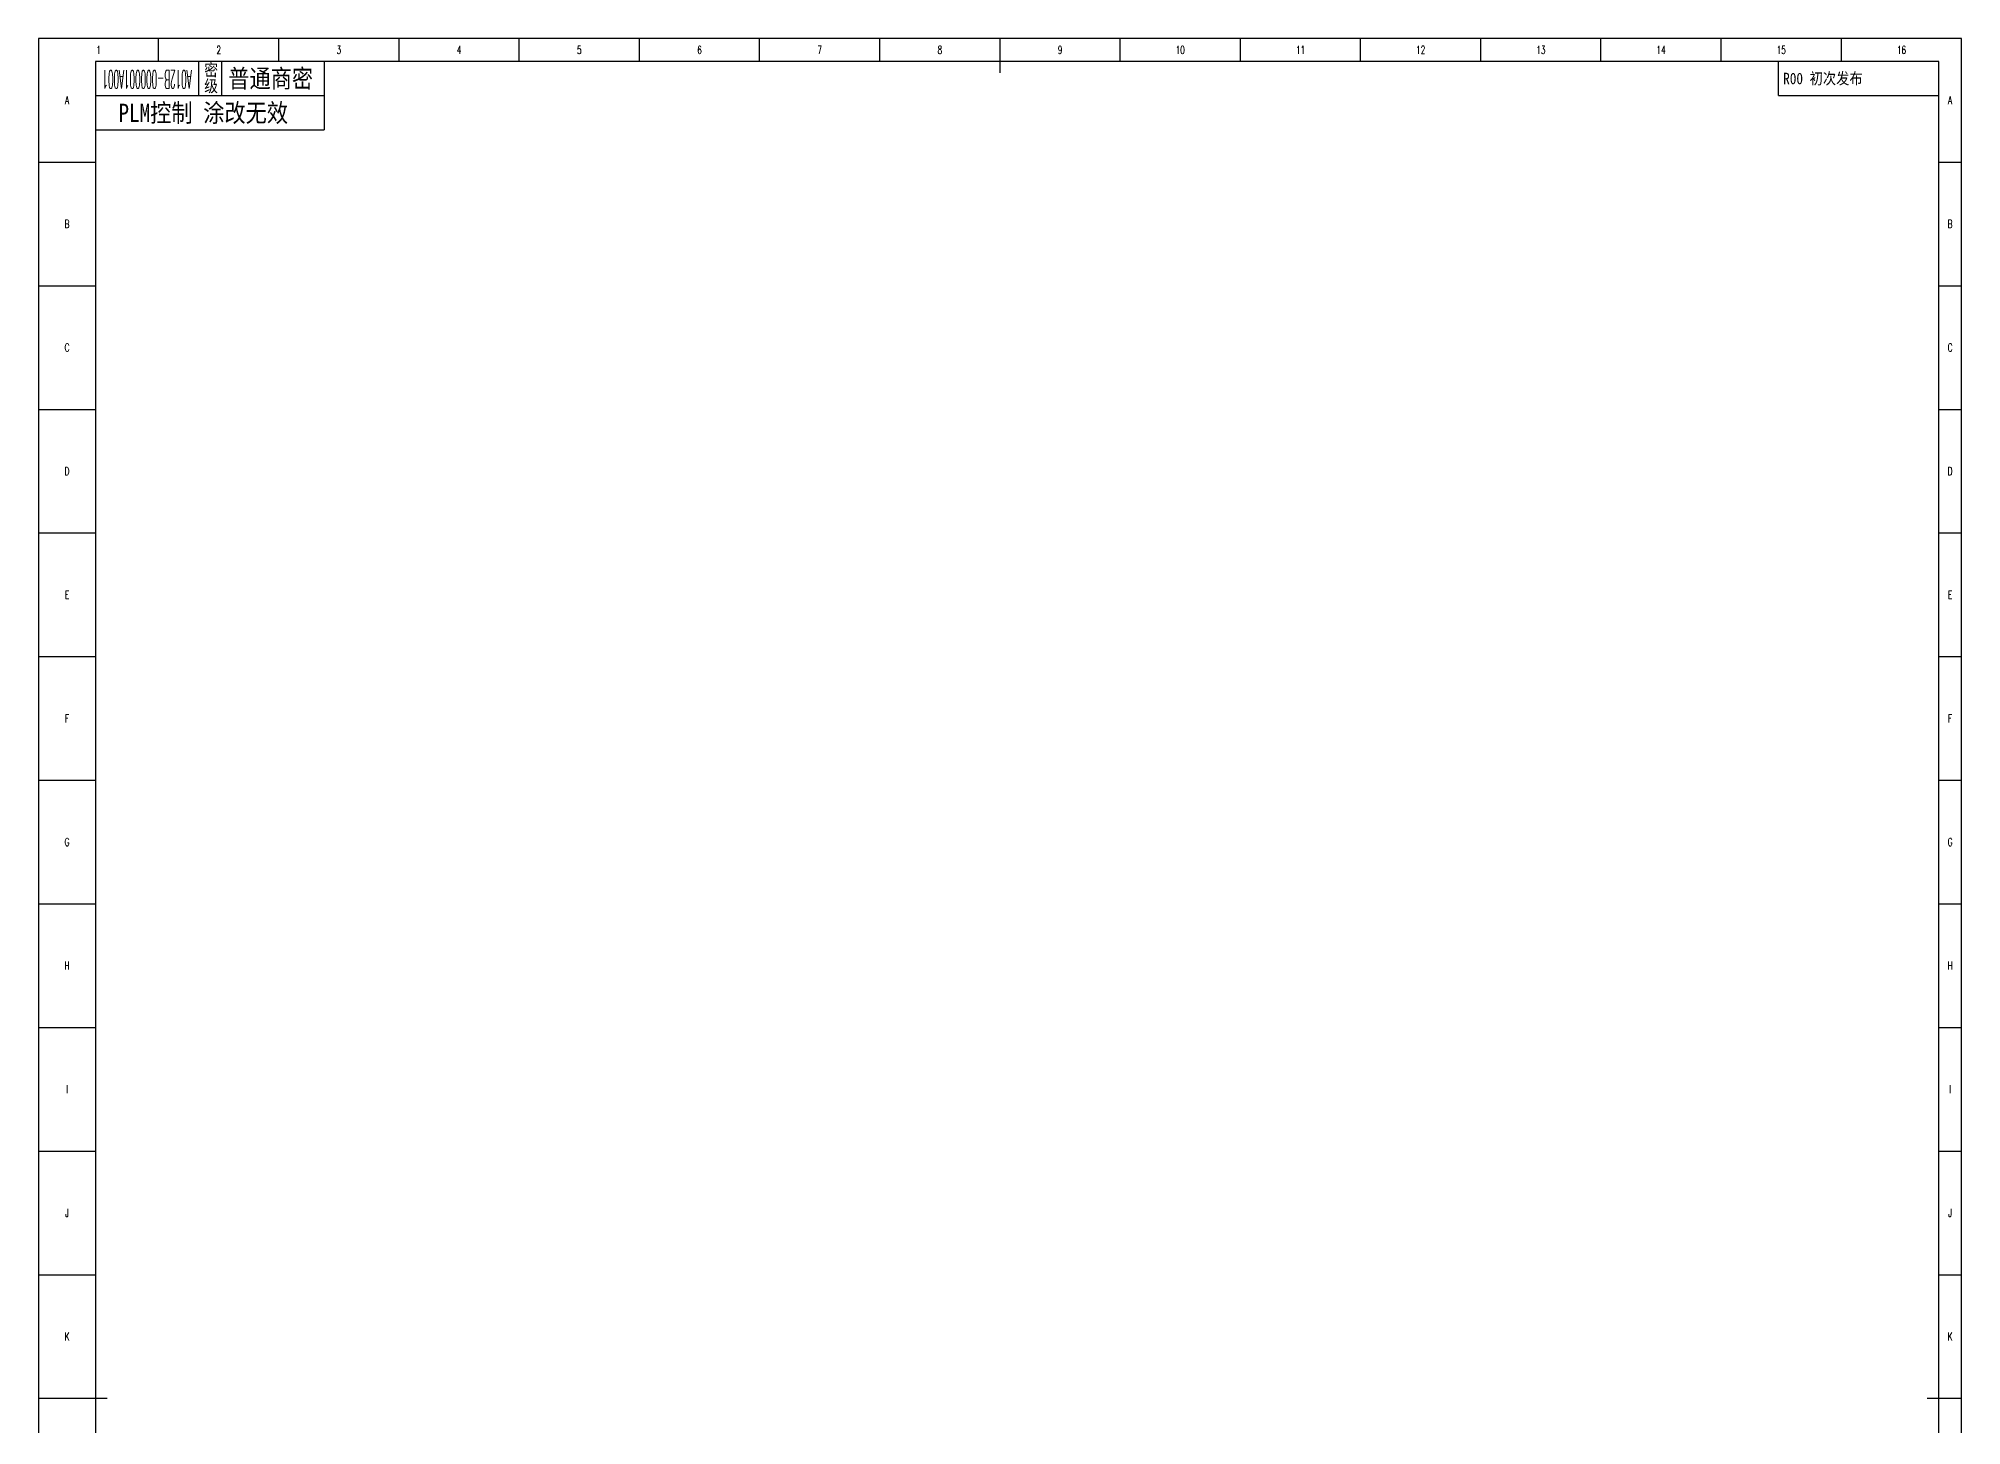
# Model space of a CAD drawing. Header units: millimetres. Extents: x 0 to 841, y 0 to 1189.
# Drawn here: x 0 to 841, y 583 to 1189 of the extents above; entities that cross this region are included whole.
import ezdxf
from ezdxf.enums import TextEntityAlignment as Align

# ---------------------------------------------------------------- set-up
doc = ezdxf.new("R2010")
doc.units = ezdxf.units.MM
doc.layers.add('PDM_Title', color=7, linetype='Continuous')
doc.styles.add('HZ', font='TXT.SHX', dxfattribs={"width": 0.667, "bigfont": 'HZTXT.SHX'})
doc.styles.add('pdmHT', font='SIMHEI.TTF')

# ---------------------------------------------------------------- blocks, each defined once
blk = doc.blocks.new('FitPDM_DWGFrame')
at = {"layer": 'PDM_Title', "color": 2}
for p, q in [((841, 1189), (0, 1189)), ((0, 1189), (0, 0)), ((52.56, 1179), (52.56, 1189)), ((105.12, 1179), (105.12, 1189)), ((157.69, 1179), (157.69, 1189)), ((210.25, 1179), (210.25, 1189)), ((262.81, 1179), (262.81, 1189)), ((315.38, 1179), (315.38, 1189)), ((367.94, 1179), (367.94, 1189)), ((473.06, 1179), (473.06, 1189)), ((525.62, 1179), (525.62, 1189)), ((578.19, 1179), (578.19, 1189)), ((630.75, 1179), (630.75, 1189)), ((683.31, 1179), (683.31, 1189)), ((735.87, 1179), (735.87, 1189)), ((788.44, 1179), (788.44, 1189)), ((841, 0), (841, 1189)), ((0, 1134.95), (25, 1134.95)), ((831, 1134.95), (841, 1134.95)), ((0, 1080.91), (25, 1080.91)), ((831, 1080.91), (841, 1080.91)), ((0, 1026.86), (25, 1026.86)), ((831, 1026.86), (841, 1026.86)), ((0, 972.82), (25, 972.82)), ((831, 972.82), (841, 972.82)), ((0, 918.77), (25, 918.77)), ((831, 918.77), (841, 918.77)), ((0, 864.73), (25, 864.73)), ((831, 864.73), (841, 864.73)), ((0, 810.68), (25, 810.68)), ((831, 810.68), (841, 810.68)), ((0, 756.64), (25, 756.64)), ((831, 756.64), (841, 756.64)), ((0, 702.59), (25, 702.59)), ((831, 702.59), (841, 702.59)), ((0, 648.55), (25, 648.55)), ((831, 648.55), (841, 648.55))]:
    blk.add_line(p, q, dxfattribs=at)
at = {"layer": 'PDM_Title', "color": 0}
for p, q in [((420.5, 1174), (420.5, 1189)), ((831, 1179), (25, 1179)), ((25, 1179), (25, 10)), ((70, 1179), (70, 1164)), ((80, 1179), (80, 1164)), ((125, 1179), (125, 1164)), ((761, 1164), (761, 1179)), ((831, 10), (831, 1179)), ((25, 1164), (70, 1164)), ((70, 1164), (125, 1164)), ((125, 1164), (125, 1149)), ((761, 1164), (831, 1164)), ((25, 1149), (125, 1149)), ((0, 594.5), (30, 594.5)), ((826, 594.5), (841, 594.5))]:
    blk.add_line(p, q, dxfattribs=at)
at = {"layer": 'PDM_Title', "color": 2, "style": 'HZ', "width": 0.667}
for s, p in [('1', (26.28, 1184)), ('2', (78.84, 1184)), ('3', (131.41, 1184)), ('4', (183.97, 1184)), ('5', (236.53, 1184)), ('6', (289.09, 1184)), ('7', (341.66, 1184)), ('8', (394.22, 1184)), ('9', (446.78, 1184)), ('10', (499.34, 1184)), ('11', (551.91, 1184)), ('12', (604.47, 1184)), ('13', (657.03, 1184)), ('14', (709.59, 1184)), ('15', (762.16, 1184)), ('16', (814.72, 1184)), ('A', (12.5, 1161.98)), ('A', (836, 1161.98)), ('B', (12.5, 1107.93)), ('B', (836, 1107.93)), ('C', (12.5, 1053.89)), ('C', (836, 1053.89)), ('D', (12.5, 999.84)), ('D', (836, 999.84)), ('E', (12.5, 945.8)), ('E', (836, 945.8)), ('F', (12.5, 891.75)), ('F', (836, 891.75)), ('G', (12.5, 837.7)), ('G', (836, 837.7)), ('H', (12.5, 783.66)), ('H', (836, 783.66)), ('I', (12.5, 729.61)), ('I', (836, 729.61)), ('J', (12.5, 675.57)), ('J', (836, 675.57)), ('K', (12.5, 621.52)), ('K', (836, 621.52))]:
    blk.add_text(s, height=3.5, dxfattribs=at).set_placement(p, align=Align.MIDDLE_CENTER)
at = {"layer": 'PDM_Title', "color": 2, "style": 'HZ'}
for s, p in [('密', (72.5, 1172)), ('级', (72.5, 1165))]:
    blk.add_text(s, height=6, dxfattribs=at).set_placement(p)
at = {"layer": 'PDM_Title', "color": 2, "style": 'HZ', "width": 0.365625}
blk.add_text('A012B-000001A001', height=8, rotation=180, dxfattribs=at).set_placement((67, 1175.1), (28, 1175.1), align=Align.FIT)
at = {"layer": 'PDM_Title', "color": 2, "style": 'pdmHT', "width": 0.85}
for s, height, p in [('普通商密', 8, (83, 1167.5)), ('R00 初次发布', 5, (763, 1169)), ('PLM控制 涂改无效', 8, (35, 1152.5))]:
    blk.add_text(s, height=height, dxfattribs=at).set_placement(p)

msp = doc.modelspace()

# ---------------------------------------------------------------- block references
at = {"layer": 'PDM_Title'}
msp.add_blockref('FitPDM_DWGFrame', (0, 0), dxfattribs=at)

doc.saveas('drawing.dxf')
